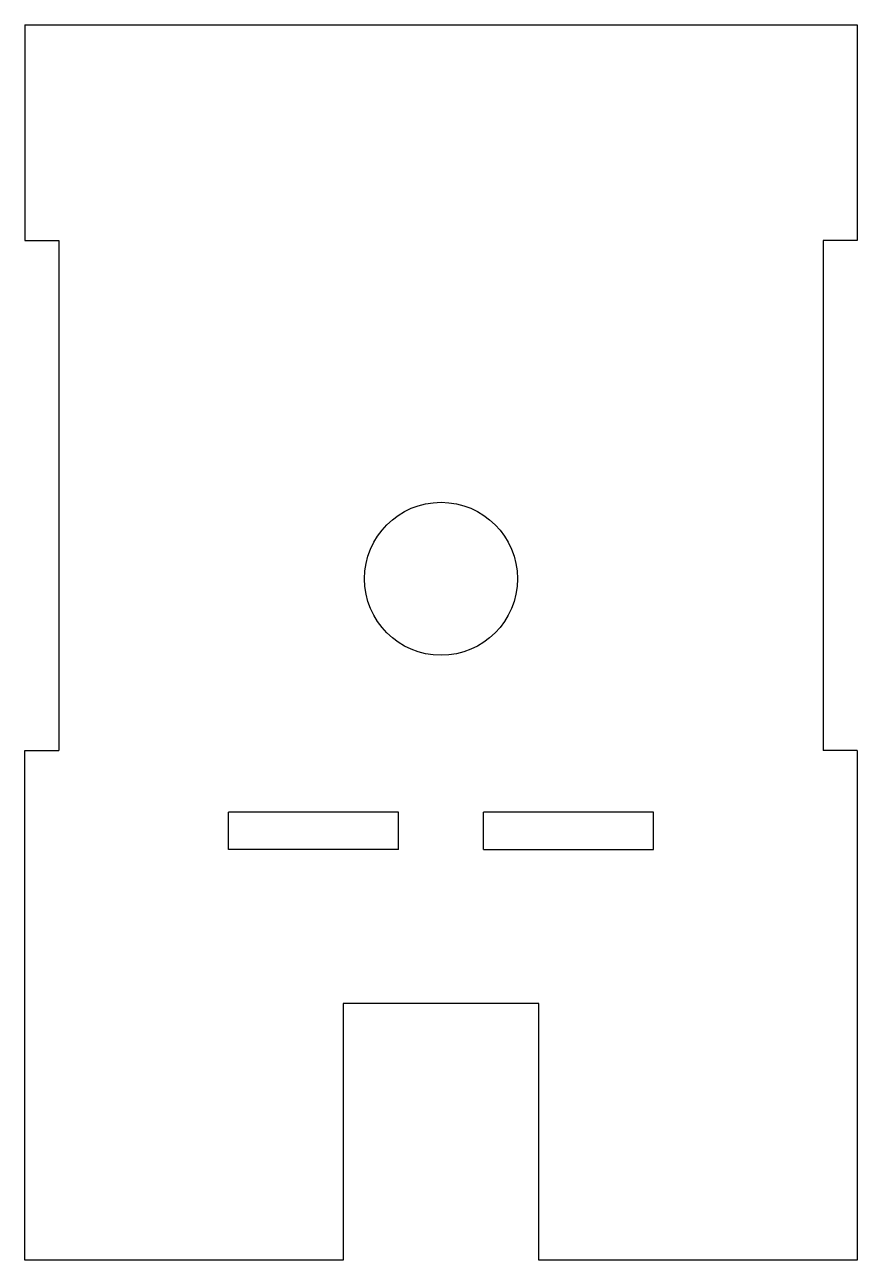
# Model space of a CAD drawing. Header units: inches. Extents: x 121.9 to 170.9, y 14.2 to 86.9.
import ezdxf

# ---------------------------------------------------------------- set-up
doc = ezdxf.new("R2010")
doc.units = ezdxf.units.IN
doc.header["$MEASUREMENT"] = 0

msp = doc.modelspace()

# ---------------------------------------------------------------- linework, layer by layer
for p, q in [((121.859, 86.884), (170.859, 86.884)), ((121.859, 86.884), (121.859, 74.183)), ((170.859, 86.884), (170.859, 74.183)), ((121.859, 74.183), (123.859, 74.183)), ((123.859, 74.183), (123.859, 44.183)), ((168.859, 74.183), (168.859, 44.183)), ((170.859, 74.183), (168.859, 74.183)), ((121.859, 14.183), (121.859, 44.183)), ((121.859, 44.183), (123.859, 44.183)), ((170.859, 44.183), (168.859, 44.183)), ((170.859, 44.183), (170.859, 14.183)), ((133.859, 38.356), (133.859, 40.556)), ((143.859, 40.556), (133.859, 40.556)), ((143.859, 38.356), (143.859, 40.556)), ((148.859, 38.356), (148.859, 40.556)), ((158.859, 40.556), (148.859, 40.556)), ((158.859, 38.356), (158.859, 40.556)), ((143.859, 38.356), (133.859, 38.356)), ((148.859, 38.356), (158.859, 38.356)), ((146.359, 29.283), (140.609, 29.283)), ((140.609, 29.283), (140.609, 14.183)), ((152.109, 29.283), (146.359, 29.283)), ((152.109, 14.183), (152.109, 29.283)), ((140.609, 14.183), (121.859, 14.183)), ((170.859, 14.183), (152.109, 14.183))]:
    msp.add_line(p, q)
msp.add_circle((146.359, 54.283), 4.5)

doc.saveas('drawing.dxf')
